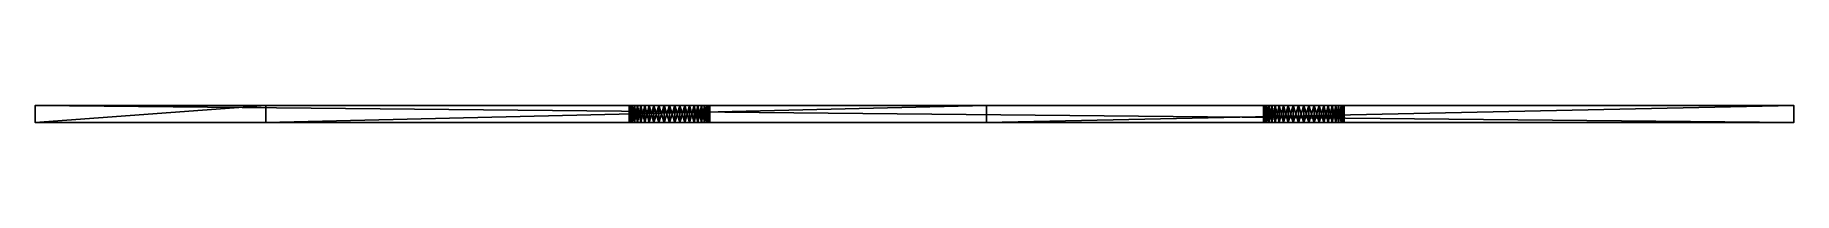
# Model space of a CAD drawing. Header units: millimetres. Extents: x 0 to 305, y 0 to 3.
import ezdxf

# ---------------------------------------------------------------- set-up
doc = ezdxf.new("R2010")
doc.units = ezdxf.units.MM
doc.layers.add('SIDE_PANEL_LH', color=7, linetype='CONTINUOUS')

msp = doc.modelspace()

# ---------------------------------------------------------------- linework, layer by layer
at = {"layer": 'SIDE_PANEL_LH'}
for points in [[(165, 3, 90), (0, 3, 65), (40, 3, 90)], [(165, 3, 90), (0, 3), (0, 3, 65)], [(0, 3), (305, 3), (305, 0)], [(0, 3), (305, 0), (0, 0)], [(40, 3, 90), (0, 3, 65), (0, 0, 65)], [(40, 3, 90), (0, 0, 65), (40, 0, 90)], [(0, 3, 65), (0, 3), (0, 0)], [(0, 3, 65), (0, 0), (0, 0, 65)], [(165, 0, 90), (40, 0, 90), (0, 0, 65)], [(165, 0, 90), (0, 0, 65), (0, 0)], [(165, 3, 90), (40, 3, 90), (40, 0, 90)], [(165, 3, 90), (40, 0, 90), (165, 0, 90)], [(103.0599, 3, 24.0863), (103, 3, 25), (103, 0, 25)], [(103.0599, 3, 24.0863), (103, 0, 25), (103.0599, 0, 24.0863)], [(103, 3, 25), (103.0599, 3, 25.9137), (103.0599, 0, 25.9137)], [(103, 3, 25), (103.0599, 0, 25.9137), (103, 0, 25)], [(103.2385, 3, 23.1883), (103.0599, 3, 24.0863), (103.0599, 0, 24.0863)], [(103.2385, 3, 23.1883), (103.0599, 0, 24.0863), (103.2385, 0, 23.1883)], [(103.0599, 3, 25.9137), (103.2385, 3, 26.8117), (103.2385, 0, 26.8117)], [(103.0599, 3, 25.9137), (103.2385, 0, 26.8117), (103.0599, 0, 25.9137)], [(103.5328, 3, 22.3212), (103.2385, 3, 23.1883), (103.2385, 0, 23.1883)], [(103.5328, 3, 22.3212), (103.2385, 0, 23.1883), (103.5328, 0, 22.3212)], [(103.2385, 3, 26.8117), (103.5328, 3, 27.6788), (103.5328, 0, 27.6788)], [(103.2385, 3, 26.8117), (103.5328, 0, 27.6788), (103.2385, 0, 26.8117)], [(103.9378, 3, 21.5), (103.5328, 3, 22.3212), (103.5328, 0, 22.3212)], [(103.9378, 3, 21.5), (103.5328, 0, 22.3212), (103.9378, 0, 21.5)], [(103.5328, 3, 27.6788), (103.9378, 3, 28.5), (103.9378, 0, 28.5)], [(103.5328, 3, 27.6788), (103.9378, 0, 28.5), (103.5328, 0, 27.6788)], [(104.4465, 3, 20.7387), (103.9378, 3, 21.5), (103.9378, 0, 21.5)], [(104.4465, 3, 20.7387), (103.9378, 0, 21.5), (104.4465, 0, 20.7387)], [(103.9378, 3, 28.5), (104.4465, 3, 29.2613), (104.4465, 0, 29.2613)], [(103.9378, 3, 28.5), (104.4465, 0, 29.2613), (103.9378, 0, 28.5)], [(105.0503, 3, 20.0503), (104.4465, 3, 20.7387), (104.4465, 0, 20.7387)], [(105.0503, 3, 20.0503), (104.4465, 0, 20.7387), (105.0503, 0, 20.0503)], [(104.4465, 3, 29.2613), (105.0503, 3, 29.9497), (105.0503, 0, 29.9497)], [(104.4465, 3, 29.2613), (105.0503, 0, 29.9497), (104.4465, 0, 29.2613)], [(105.7387, 3, 19.4465), (105.0503, 3, 20.0503), (105.0503, 0, 20.0503)], [(105.7387, 3, 19.4465), (105.0503, 0, 20.0503), (105.7387, 0, 19.4465)], [(105.0503, 3, 29.9497), (105.7387, 3, 30.5535), (105.7387, 0, 30.5535)], [(105.0503, 3, 29.9497), (105.7387, 0, 30.5535), (105.0503, 0, 29.9497)], [(106.5, 3, 18.9378), (105.7387, 3, 19.4465), (105.7387, 0, 19.4465)], [(106.5, 3, 18.9378), (105.7387, 0, 19.4465), (106.5, 0, 18.9378)], [(105.7387, 3, 30.5535), (106.5, 3, 31.0622), (106.5, 0, 31.0622)], [(105.7387, 3, 30.5535), (106.5, 0, 31.0622), (105.7387, 0, 30.5535)], [(107.3212, 3, 18.5328), (106.5, 3, 18.9378), (106.5, 0, 18.9378)], [(107.3212, 3, 18.5328), (106.5, 0, 18.9378), (107.3212, 0, 18.5328)], [(106.5, 3, 31.0622), (107.3212, 3, 31.4672), (107.3212, 0, 31.4672)], [(106.5, 3, 31.0622), (107.3212, 0, 31.4672), (106.5, 0, 31.0622)], [(108.1883, 3, 18.2385), (107.3212, 3, 18.5328), (107.3212, 0, 18.5328)], [(108.1883, 3, 18.2385), (107.3212, 0, 18.5328), (108.1883, 0, 18.2385)], [(107.3212, 3, 31.4672), (108.1883, 3, 31.7615), (108.1883, 0, 31.7615)], [(107.3212, 3, 31.4672), (108.1883, 0, 31.7615), (107.3212, 0, 31.4672)], [(109.0863, 3, 18.0599), (108.1883, 3, 18.2385), (108.1883, 0, 18.2385)], [(109.0863, 3, 18.0599), (108.1883, 0, 18.2385), (109.0863, 0, 18.0599)], [(108.1883, 3, 31.7615), (109.0863, 3, 31.9401), (109.0863, 0, 31.9401)], [(108.1883, 3, 31.7615), (109.0863, 0, 31.9401), (108.1883, 0, 31.7615)], [(110, 3, 18), (109.0863, 3, 18.0599), (109.0863, 0, 18.0599)], [(110, 3, 18), (109.0863, 0, 18.0599), (110, 0, 18)], [(109.0863, 3, 31.9401), (110, 3, 32), (110, 0, 32)], [(109.0863, 3, 31.9401), (110, 0, 32), (109.0863, 0, 31.9401)], [(110.9137, 3, 18.0599), (110, 3, 18), (110, 0, 18)], [(110.9137, 3, 18.0599), (110, 0, 18), (110.9137, 0, 18.0599)], [(110, 3, 32), (110.9137, 3, 31.9401), (110.9137, 0, 31.9401)], [(110, 3, 32), (110.9137, 0, 31.9401), (110, 0, 32)], [(111.8117, 3, 18.2385), (110.9137, 3, 18.0599), (110.9137, 0, 18.0599)], [(111.8117, 3, 18.2385), (110.9137, 0, 18.0599), (111.8117, 0, 18.2385)], [(110.9137, 3, 31.9401), (111.8117, 3, 31.7615), (111.8117, 0, 31.7615)], [(110.9137, 3, 31.9401), (111.8117, 0, 31.7615), (110.9137, 0, 31.9401)], [(112.6788, 3, 18.5328), (111.8117, 3, 18.2385), (111.8117, 0, 18.2385)], [(112.6788, 3, 18.5328), (111.8117, 0, 18.2385), (112.6788, 0, 18.5328)], [(111.8117, 3, 31.7615), (112.6788, 3, 31.4672), (112.6788, 0, 31.4672)], [(111.8117, 3, 31.7615), (112.6788, 0, 31.4672), (111.8117, 0, 31.7615)], [(113.5, 3, 18.9378), (112.6788, 3, 18.5328), (112.6788, 0, 18.5328)], [(113.5, 3, 18.9378), (112.6788, 0, 18.5328), (113.5, 0, 18.9378)], [(112.6788, 3, 31.4672), (113.5, 3, 31.0622), (113.5, 0, 31.0622)], [(112.6788, 3, 31.4672), (113.5, 0, 31.0622), (112.6788, 0, 31.4672)], [(114.2613, 3, 19.4465), (113.5, 3, 18.9378), (113.5, 0, 18.9378)], [(114.2613, 3, 19.4465), (113.5, 0, 18.9378), (114.2613, 0, 19.4465)], [(113.5, 3, 31.0622), (114.2613, 3, 30.5535), (114.2613, 0, 30.5535)], [(113.5, 3, 31.0622), (114.2613, 0, 30.5535), (113.5, 0, 31.0622)], [(114.9497, 3, 20.0503), (114.2613, 3, 19.4465), (114.2613, 0, 19.4465)], [(114.9497, 3, 20.0503), (114.2613, 0, 19.4465), (114.9497, 0, 20.0503)], [(114.2613, 3, 30.5535), (114.9497, 3, 29.9497), (114.9497, 0, 29.9497)], [(114.2613, 3, 30.5535), (114.9497, 0, 29.9497), (114.2613, 0, 30.5535)], [(115.5535, 3, 20.7387), (114.9497, 3, 20.0503), (114.9497, 0, 20.0503)], [(115.5535, 3, 20.7387), (114.9497, 0, 20.0503), (115.5535, 0, 20.7387)], [(114.9497, 3, 29.9497), (115.5535, 3, 29.2613), (115.5535, 0, 29.2613)], [(114.9497, 3, 29.9497), (115.5535, 0, 29.2613), (114.9497, 0, 29.9497)], [(116.0622, 3, 21.5), (115.5535, 3, 20.7387), (115.5535, 0, 20.7387)], [(116.0622, 3, 21.5), (115.5535, 0, 20.7387), (116.0622, 0, 21.5)], [(115.5535, 3, 29.2613), (116.0622, 3, 28.5), (116.0622, 0, 28.5)], [(115.5535, 3, 29.2613), (116.0622, 0, 28.5), (115.5535, 0, 29.2613)], [(116.4672, 3, 22.3212), (116.0622, 3, 21.5), (116.0622, 0, 21.5)], [(116.4672, 3, 22.3212), (116.0622, 0, 21.5), (116.4672, 0, 22.3212)], [(116.0622, 3, 28.5), (116.4672, 3, 27.6788), (116.4672, 0, 27.6788)], [(116.0622, 3, 28.5), (116.4672, 0, 27.6788), (116.0622, 0, 28.5)], [(116.7615, 3, 23.1883), (116.4672, 3, 22.3212), (116.4672, 0, 22.3212)], [(116.7615, 3, 23.1883), (116.4672, 0, 22.3212), (116.7615, 0, 23.1883)], [(116.4672, 3, 27.6788), (116.7615, 3, 26.8117), (116.7615, 0, 26.8117)], [(116.4672, 3, 27.6788), (116.7615, 0, 26.8117), (116.4672, 0, 27.6788)], [(116.9401, 3, 24.0863), (116.7615, 3, 23.1883), (116.7615, 0, 23.1883)], [(116.9401, 3, 24.0863), (116.7615, 0, 23.1883), (116.9401, 0, 24.0863)], [(116.7615, 3, 26.8117), (116.9401, 3, 25.9137), (116.9401, 0, 25.9137)], [(116.7615, 3, 26.8117), (116.9401, 0, 25.9137), (116.7615, 0, 26.8117)], [(116.9401, 3, 25.9137), (117, 3, 25), (117, 0, 25)], [(116.9401, 3, 25.9137), (117, 0, 25), (116.9401, 0, 25.9137)], [(117, 3, 25), (116.9401, 3, 24.0863), (116.9401, 0, 24.0863)], [(117, 3, 25), (116.9401, 0, 24.0863), (117, 0, 25)], [(305, 3), (165, 3, 90), (165, 0, 90)], [(305, 3), (165, 0, 90), (305, 0)], [(213.0599, 3, 24.0863), (213, 3, 25), (213, 0, 25)], [(213.0599, 3, 24.0863), (213, 0, 25), (213.0599, 0, 24.0863)], [(213, 3, 25), (213.0599, 3, 25.9137), (213.0599, 0, 25.9137)], [(213, 3, 25), (213.0599, 0, 25.9137), (213, 0, 25)], [(213.2385, 3, 23.1883), (213.0599, 3, 24.0863), (213.0599, 0, 24.0863)], [(213.2385, 3, 23.1883), (213.0599, 0, 24.0863), (213.2385, 0, 23.1883)], [(213.0599, 3, 25.9137), (213.2385, 3, 26.8117), (213.2385, 0, 26.8117)], [(213.0599, 3, 25.9137), (213.2385, 0, 26.8117), (213.0599, 0, 25.9137)], [(213.5328, 3, 22.3212), (213.2385, 3, 23.1883), (213.2385, 0, 23.1883)], [(213.5328, 3, 22.3212), (213.2385, 0, 23.1883), (213.5328, 0, 22.3212)], [(213.2385, 3, 26.8117), (213.5328, 3, 27.6788), (213.5328, 0, 27.6788)], [(213.2385, 3, 26.8117), (213.5328, 0, 27.6788), (213.2385, 0, 26.8117)], [(213.9378, 3, 21.5), (213.5328, 3, 22.3212), (213.5328, 0, 22.3212)], [(213.9378, 3, 21.5), (213.5328, 0, 22.3212), (213.9378, 0, 21.5)], [(213.5328, 3, 27.6788), (213.9378, 3, 28.5), (213.9378, 0, 28.5)], [(213.5328, 3, 27.6788), (213.9378, 0, 28.5), (213.5328, 0, 27.6788)], [(214.4465, 3, 20.7387), (213.9378, 3, 21.5), (213.9378, 0, 21.5)], [(214.4465, 3, 20.7387), (213.9378, 0, 21.5), (214.4465, 0, 20.7387)], [(213.9378, 3, 28.5), (214.4465, 3, 29.2613), (214.4465, 0, 29.2613)], [(213.9378, 3, 28.5), (214.4465, 0, 29.2613), (213.9378, 0, 28.5)], [(215.0502, 3, 20.0503), (214.4465, 3, 20.7387), (214.4465, 0, 20.7387)], [(215.0502, 3, 20.0503), (214.4465, 0, 20.7387), (215.0502, 0, 20.0503)], [(214.4465, 3, 29.2613), (215.0502, 3, 29.9497), (215.0502, 0, 29.9497)], [(214.4465, 3, 29.2613), (215.0502, 0, 29.9497), (214.4465, 0, 29.2613)], [(215.7387, 3, 19.4465), (215.0502, 3, 20.0503), (215.0502, 0, 20.0503)], [(215.7387, 3, 19.4465), (215.0502, 0, 20.0503), (215.7387, 0, 19.4465)], [(215.0502, 3, 29.9497), (215.7387, 3, 30.5535), (215.7387, 0, 30.5535)], [(215.0502, 3, 29.9497), (215.7387, 0, 30.5535), (215.0502, 0, 29.9497)], [(216.5, 3, 18.9378), (215.7387, 3, 19.4465), (215.7387, 0, 19.4465)], [(216.5, 3, 18.9378), (215.7387, 0, 19.4465), (216.5, 0, 18.9378)], [(215.7387, 3, 30.5535), (216.5, 3, 31.0622), (216.5, 0, 31.0622)], [(215.7387, 3, 30.5535), (216.5, 0, 31.0622), (215.7387, 0, 30.5535)], [(217.3212, 3, 18.5328), (216.5, 3, 18.9378), (216.5, 0, 18.9378)], [(217.3212, 3, 18.5328), (216.5, 0, 18.9378), (217.3212, 0, 18.5328)], [(216.5, 3, 31.0622), (217.3212, 3, 31.4672), (217.3212, 0, 31.4672)], [(216.5, 3, 31.0622), (217.3212, 0, 31.4672), (216.5, 0, 31.0622)], [(218.1883, 3, 18.2385), (217.3212, 3, 18.5328), (217.3212, 0, 18.5328)], [(218.1883, 3, 18.2385), (217.3212, 0, 18.5328), (218.1883, 0, 18.2385)], [(217.3212, 3, 31.4672), (218.1883, 3, 31.7615), (218.1883, 0, 31.7615)], [(217.3212, 3, 31.4672), (218.1883, 0, 31.7615), (217.3212, 0, 31.4672)], [(219.0863, 3, 18.0599), (218.1883, 3, 18.2385), (218.1883, 0, 18.2385)], [(219.0863, 3, 18.0599), (218.1883, 0, 18.2385), (219.0863, 0, 18.0599)], [(218.1883, 3, 31.7615), (219.0863, 3, 31.9401), (219.0863, 0, 31.9401)], [(218.1883, 3, 31.7615), (219.0863, 0, 31.9401), (218.1883, 0, 31.7615)], [(220, 3, 18), (219.0863, 3, 18.0599), (219.0863, 0, 18.0599)], [(220, 3, 18), (219.0863, 0, 18.0599), (220, 0, 18)], [(219.0863, 3, 31.9401), (220, 3, 32), (220, 0, 32)], [(219.0863, 3, 31.9401), (220, 0, 32), (219.0863, 0, 31.9401)], [(220.9137, 3, 18.0599), (220, 3, 18), (220, 0, 18)], [(220.9137, 3, 18.0599), (220, 0, 18), (220.9137, 0, 18.0599)], [(220, 3, 32), (220.9137, 3, 31.9401), (220.9137, 0, 31.9401)], [(220, 3, 32), (220.9137, 0, 31.9401), (220, 0, 32)], [(221.8117, 3, 18.2385), (220.9137, 3, 18.0599), (220.9137, 0, 18.0599)], [(221.8117, 3, 18.2385), (220.9137, 0, 18.0599), (221.8117, 0, 18.2385)], [(220.9137, 3, 31.9401), (221.8117, 3, 31.7615), (221.8117, 0, 31.7615)], [(220.9137, 3, 31.9401), (221.8117, 0, 31.7615), (220.9137, 0, 31.9401)], [(222.6788, 3, 18.5328), (221.8117, 3, 18.2385), (221.8117, 0, 18.2385)], [(222.6788, 3, 18.5328), (221.8117, 0, 18.2385), (222.6788, 0, 18.5328)], [(221.8117, 3, 31.7615), (222.6788, 3, 31.4672), (222.6788, 0, 31.4672)], [(221.8117, 3, 31.7615), (222.6788, 0, 31.4672), (221.8117, 0, 31.7615)], [(223.5, 3, 18.9378), (222.6788, 3, 18.5328), (222.6788, 0, 18.5328)], [(223.5, 3, 18.9378), (222.6788, 0, 18.5328), (223.5, 0, 18.9378)], [(222.6788, 3, 31.4672), (223.5, 3, 31.0622), (223.5, 0, 31.0622)], [(222.6788, 3, 31.4672), (223.5, 0, 31.0622), (222.6788, 0, 31.4672)], [(224.2613, 3, 19.4465), (223.5, 3, 18.9378), (223.5, 0, 18.9378)], [(224.2613, 3, 19.4465), (223.5, 0, 18.9378), (224.2613, 0, 19.4465)], [(223.5, 3, 31.0622), (224.2613, 3, 30.5535), (224.2613, 0, 30.5535)], [(223.5, 3, 31.0622), (224.2613, 0, 30.5535), (223.5, 0, 31.0622)], [(224.9498, 3, 20.0503), (224.2613, 3, 19.4465), (224.2613, 0, 19.4465)], [(224.9498, 3, 20.0503), (224.2613, 0, 19.4465), (224.9498, 0, 20.0503)], [(224.2613, 3, 30.5535), (224.9498, 3, 29.9497), (224.9498, 0, 29.9497)], [(224.2613, 3, 30.5535), (224.9498, 0, 29.9497), (224.2613, 0, 30.5535)], [(225.5535, 3, 20.7387), (224.9498, 3, 20.0503), (224.9498, 0, 20.0503)], [(225.5535, 3, 20.7387), (224.9498, 0, 20.0503), (225.5535, 0, 20.7387)], [(224.9498, 3, 29.9497), (225.5535, 3, 29.2613), (225.5535, 0, 29.2613)], [(224.9498, 3, 29.9497), (225.5535, 0, 29.2613), (224.9498, 0, 29.9497)], [(226.0622, 3, 21.5), (225.5535, 3, 20.7387), (225.5535, 0, 20.7387)], [(226.0622, 3, 21.5), (225.5535, 0, 20.7387), (226.0622, 0, 21.5)], [(225.5535, 3, 29.2613), (226.0622, 3, 28.5), (226.0622, 0, 28.5)], [(225.5535, 3, 29.2613), (226.0622, 0, 28.5), (225.5535, 0, 29.2613)], [(226.4672, 3, 22.3212), (226.0622, 3, 21.5), (226.0622, 0, 21.5)], [(226.4672, 3, 22.3212), (226.0622, 0, 21.5), (226.4672, 0, 22.3212)], [(226.0622, 3, 28.5), (226.4672, 3, 27.6788), (226.4672, 0, 27.6788)], [(226.0622, 3, 28.5), (226.4672, 0, 27.6788), (226.0622, 0, 28.5)], [(226.7615, 3, 23.1883), (226.4672, 3, 22.3212), (226.4672, 0, 22.3212)], [(226.7615, 3, 23.1883), (226.4672, 0, 22.3212), (226.7615, 0, 23.1883)], [(226.4672, 3, 27.6788), (226.7615, 3, 26.8117), (226.7615, 0, 26.8117)], [(226.4672, 3, 27.6788), (226.7615, 0, 26.8117), (226.4672, 0, 27.6788)], [(226.9401, 3, 24.0863), (226.7615, 3, 23.1883), (226.7615, 0, 23.1883)], [(226.9401, 3, 24.0863), (226.7615, 0, 23.1883), (226.9401, 0, 24.0863)], [(226.7615, 3, 26.8117), (226.9401, 3, 25.9137), (226.9401, 0, 25.9137)], [(226.7615, 3, 26.8117), (226.9401, 0, 25.9137), (226.7615, 0, 26.8117)], [(226.9401, 3, 25.9137), (227, 3, 25), (227, 0, 25)], [(226.9401, 3, 25.9137), (227, 0, 25), (226.9401, 0, 25.9137)], [(227, 3, 25), (226.9401, 3, 24.0863), (226.9401, 0, 24.0863)], [(227, 3, 25), (226.9401, 0, 24.0863), (227, 0, 25)]]:
    msp.add_3dface(points, dxfattribs=at)

doc.saveas('drawing.dxf')
